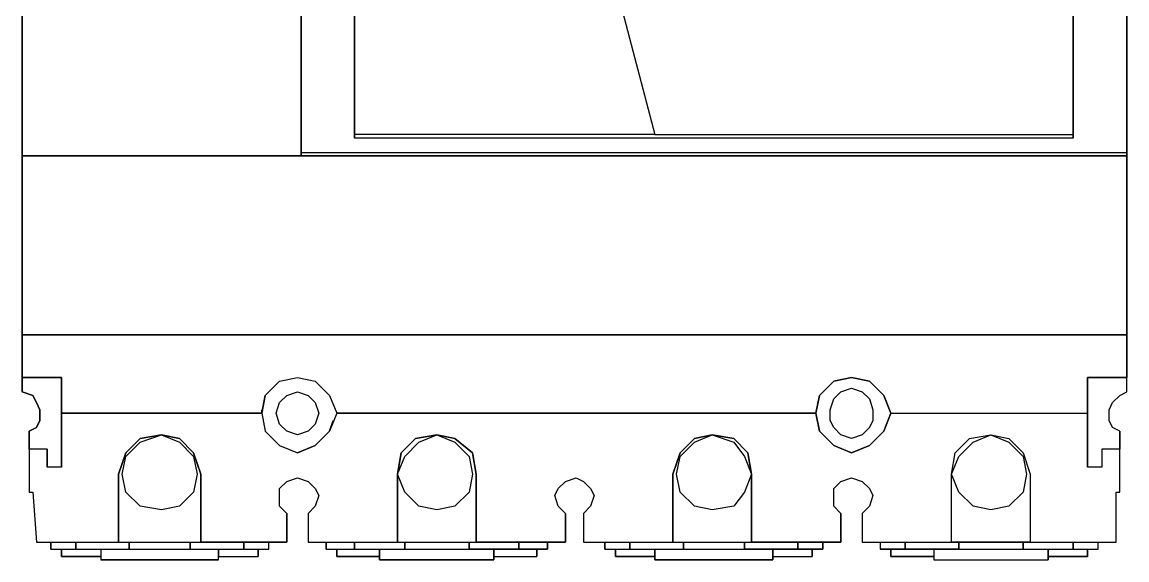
# Model space of a CAD drawing. Extents: x 0 to 140, y 0 to 162.
# Drawn here: x 0 to 139.7, y 0 to 68 of the extents above; entities that cross this region are included whole.
import ezdxf

# ---------------------------------------------------------------- set-up
doc = ezdxf.new("R2010")
doc.units = 0

# ---------------------------------------------------------------- blocks, each defined once
blk = doc.blocks.new('nsx100n-1')
for p, q in [((-25641.39, 27651.08), (-25641.39, 27739.26)), ((-25641.39, 27739.26), (-25641.39, 27651.08)), ((-25606.12, 27738.35), (-25606.12, 27651.08)), ((-25501.71, 27739.26), (-25501.71, 27651.08)), ((-25501.71, 27651.08), (-25501.71, 27739.26)), ((-25501.71, 27738.8), (-25501.71, 27651.53)), ((-25641.39, 27733.38), (-25641.39, 27651.08)), ((-25641.39, 27733.38), (-25641.39, 27651.08)), ((-25606.12, 27733.38), (-25606.12, 27651.53)), ((-25606.12, 27733.38), (-25606.12, 27651.53)), ((-25606.12, 27651.08), (-25606.12, 27733.38)), ((-25606.12, 27651.08), (-25606.12, 27733.38)), ((-25501.71, 27651.53), (-25501.71, 27733.38)), ((-25501.71, 27651.53), (-25501.71, 27733.38)), ((-25599.35, 27653.79), (-25599.35, 27726.15)), ((-25599.35, 27726.15), (-25599.35, 27653.79)), ((-25508.52, 27726.61), (-25508.52, 27653.34)), ((-25508.52, 27653.79), (-25508.52, 27676.86)), ((-25508.52, 27653.79), (-25508.52, 27676.86)), ((-25565.92, 27670.99), (-25561.4, 27653.79)), ((-25599.35, 27653.34), (-25599.35, 27653.79)), ((-25561.4, 27653.79), (-25599.35, 27653.79)), ((-25599.35, 27653.79), (-25599.35, 27653.34)), ((-25508.52, 27653.34), (-25599.35, 27653.34)), ((-25561.4, 27653.79), (-25508.52, 27653.79)), ((-25508.52, 27653.79), (-25508.52, 27653.34)), ((-25508.52, 27653.34), (-25508.52, 27653.79)), ((-25606.12, 27651.53), (-25501.71, 27651.53)), ((-25606.12, 27651.53), (-25501.71, 27651.53)), ((-25501.71, 27651.08), (-25641.39, 27651.08)), ((-25641.39, 27651.08), (-25641.39, 27628.47)), ((-25641.39, 27628.47), (-25641.39, 27651.08)), ((-25641.39, 27651.08), (-25501.71, 27651.08)), ((-25641.39, 27651.08), (-25606.12, 27651.08)), ((-25641.39, 27651.08), (-25606.12, 27651.08)), ((-25501.71, 27651.08), (-25501.71, 27628.47)), ((-25501.71, 27628.47), (-25501.71, 27651.08)), ((-25641.39, 27628.47), (-25641.39, 27623.05)), ((-25641.39, 27623.05), (-25641.39, 27628.47)), ((-25641.39, 27628.47), (-25501.71, 27628.47)), ((-25501.71, 27628.47), (-25641.39, 27628.47)), ((-25501.71, 27628.47), (-25501.71, 27623.05)), ((-25501.71, 27623.05), (-25501.71, 27628.47)), ((-25641.39, 27623.05), (-25641.39, 27621.24)), ((-25641.39, 27621.24), (-25641.39, 27623.05)), ((-25641.39, 27623.05), (-25636.42, 27623.05)), ((-25636.42, 27623.05), (-25641.39, 27623.05)), ((-25636.42, 27623.05), (-25636.42, 27618.53)), ((-25636.42, 27618.53), (-25636.42, 27623.05)), ((-25610.64, 27620.79), (-25608.83, 27622.59)), ((-25610.64, 27620.79), (-25608.83, 27622.59)), ((-25608.83, 27622.59), (-25606.58, 27623.05)), ((-25608.83, 27622.59), (-25606.58, 27623.05)), ((-25606.58, 27623.05), (-25604.32, 27622.59)), ((-25606.58, 27623.05), (-25604.32, 27622.59)), ((-25604.32, 27622.59), (-25602.51, 27620.79)), ((-25604.32, 27622.59), (-25602.51, 27620.79)), ((-25602.51, 27620.79), (-25604.32, 27622.59)), ((-25540.59, 27620.79), (-25538.78, 27622.59)), ((-25538.78, 27622.59), (-25540.59, 27620.79)), ((-25538.78, 27622.59), (-25540.59, 27620.79)), ((-25538.78, 27622.59), (-25536.53, 27623.05)), ((-25536.53, 27623.05), (-25538.78, 27622.59)), ((-25536.53, 27623.05), (-25534.27, 27622.59)), ((-25534.27, 27622.59), (-25536.53, 27623.05)), ((-25534.27, 27622.59), (-25532.46, 27620.79)), ((-25532.46, 27620.79), (-25534.27, 27622.59)), ((-25532.46, 27620.79), (-25534.27, 27622.59)), ((-25506.71, 27618.53), (-25506.71, 27623.05)), ((-25506.71, 27618.53), (-25506.71, 27623.05)), ((-25501.71, 27623.05), (-25506.71, 27623.05)), ((-25506.71, 27623.05), (-25501.71, 27623.05)), ((-25506.71, 27623.05), (-25506.71, 27611.73)), ((-25501.71, 27621.24), (-25501.71, 27623.05)), ((-25501.71, 27621.24), (-25501.71, 27623.05)), ((-25641.39, 27621.24), (-25640.03, 27620.79)), ((-25640.03, 27620.79), (-25641.39, 27621.24)), ((-25640.03, 27620.79), (-25639.58, 27619.88)), ((-25639.58, 27619.88), (-25640.03, 27620.79)), ((-25611.09, 27618.53), (-25610.64, 27620.79)), ((-25610.64, 27620.79), (-25611.09, 27618.53)), ((-25608.83, 27619.88), (-25607.93, 27620.79)), ((-25608.83, 27619.88), (-25607.93, 27620.79)), ((-25607.93, 27620.79), (-25606.58, 27621.24)), ((-25607.93, 27620.79), (-25606.58, 27621.24)), ((-25606.58, 27621.24), (-25605.22, 27620.79)), ((-25606.58, 27621.24), (-25605.22, 27620.79)), ((-25605.22, 27620.79), (-25604.32, 27619.88)), ((-25605.22, 27620.79), (-25604.32, 27619.88)), ((-25602.51, 27620.79), (-25601.61, 27618.53)), ((-25602.51, 27620.79), (-25601.61, 27618.53)), ((-25541.04, 27618.53), (-25540.59, 27620.79)), ((-25540.59, 27620.79), (-25541.04, 27618.53)), ((-25538.78, 27620.34), (-25537.88, 27621.24)), ((-25538.78, 27620.34), (-25537.88, 27621.24)), ((-25537.88, 27621.24), (-25536.53, 27621.69)), ((-25537.88, 27621.24), (-25536.53, 27621.69)), ((-25536.53, 27621.69), (-25535.17, 27621.24)), ((-25536.53, 27621.69), (-25535.17, 27621.24)), ((-25535.17, 27621.24), (-25534.27, 27620.34)), ((-25535.17, 27621.24), (-25534.27, 27620.34)), ((-25532.46, 27620.79), (-25531.56, 27618.53)), ((-25531.56, 27618.53), (-25532.46, 27620.79)), ((-25531.56, 27618.53), (-25532.46, 27620.79)), ((-25503.52, 27619.88), (-25502.62, 27620.79)), ((-25503.52, 27619.88), (-25502.62, 27620.79)), ((-25502.62, 27620.79), (-25501.71, 27621.24)), ((-25502.62, 27620.79), (-25501.71, 27621.24)), ((-25639.58, 27619.88), (-25639.13, 27618.98)), ((-25639.13, 27618.98), (-25639.58, 27619.88)), ((-25609.29, 27618.53), (-25608.83, 27619.88)), ((-25609.29, 27618.53), (-25608.83, 27619.88)), ((-25604.32, 27619.88), (-25603.87, 27618.53)), ((-25604.32, 27619.88), (-25603.87, 27618.53)), ((-25539.24, 27618.98), (-25538.78, 27620.34)), ((-25539.24, 27618.98), (-25538.78, 27620.34)), ((-25534.27, 27620.34), (-25533.82, 27618.98)), ((-25534.27, 27620.34), (-25533.82, 27618.98)), ((-25503.97, 27618.98), (-25503.52, 27619.88)), ((-25503.97, 27618.98), (-25503.52, 27619.88)), ((-25639.13, 27618.98), (-25639.13, 27617.62)), ((-25639.13, 27617.62), (-25639.13, 27618.98)), ((-25636.42, 27618.53), (-25636.42, 27611.73)), ((-25636.42, 27611.73), (-25636.42, 27618.53)), ((-25636.42, 27618.53), (-25611.09, 27618.53)), ((-25611.09, 27618.53), (-25636.42, 27618.53)), ((-25611.09, 27618.53), (-25611.09, 27618.98)), ((-25611.09, 27618.98), (-25611.09, 27618.53)), ((-25611.09, 27618.53), (-25610.64, 27616.27)), ((-25611.09, 27618.53), (-25610.64, 27616.27)), ((-25608.83, 27617.17), (-25609.29, 27618.53)), ((-25608.83, 27617.17), (-25609.29, 27618.53)), ((-25603.87, 27618.53), (-25604.32, 27617.17)), ((-25603.87, 27618.53), (-25604.32, 27617.17)), ((-25601.61, 27618.53), (-25602.51, 27616.27)), ((-25601.61, 27618.53), (-25602.51, 27616.27)), ((-25601.61, 27618.53), (-25541.04, 27618.53)), ((-25541.04, 27618.53), (-25601.61, 27618.53)), ((-25541.04, 27618.53), (-25540.59, 27616.27)), ((-25540.59, 27616.27), (-25541.04, 27618.53)), ((-25539.24, 27617.62), (-25539.24, 27618.98)), ((-25539.24, 27617.62), (-25539.24, 27618.98)), ((-25533.82, 27618.98), (-25533.82, 27617.62)), ((-25533.82, 27618.98), (-25533.82, 27617.62)), ((-25532.46, 27616.27), (-25531.56, 27618.53)), ((-25531.56, 27618.53), (-25532.46, 27616.27)), ((-25531.56, 27618.53), (-25506.71, 27618.53)), ((-25531.56, 27618.53), (-25506.71, 27618.53)), ((-25506.71, 27611.73), (-25506.71, 27618.53)), ((-25506.71, 27611.73), (-25506.71, 27618.53)), ((-25503.97, 27617.62), (-25503.97, 27618.98)), ((-25503.97, 27617.62), (-25503.97, 27618.98)), ((-25639.58, 27616.72), (-25640.48, 27616.27)), ((-25640.48, 27616.27), (-25639.58, 27616.72)), ((-25639.13, 27617.62), (-25639.58, 27616.72)), ((-25639.58, 27616.72), (-25639.13, 27617.62)), ((-25607.93, 27616.27), (-25608.83, 27617.17)), ((-25607.93, 27616.27), (-25608.83, 27617.17)), ((-25604.32, 27617.17), (-25605.22, 27616.27)), ((-25604.32, 27617.17), (-25605.22, 27616.27)), ((-25602.51, 27616.27), (-25602.06, 27617.62)), ((-25602.51, 27616.27), (-25602.06, 27617.62)), ((-25538.78, 27616.72), (-25539.24, 27617.62)), ((-25538.78, 27616.72), (-25539.24, 27617.62)), ((-25537.88, 27615.79), (-25538.78, 27616.72)), ((-25537.88, 27615.79), (-25538.78, 27616.72)), ((-25534.27, 27616.72), (-25535.17, 27615.79)), ((-25534.27, 27616.72), (-25535.17, 27615.79)), ((-25533.82, 27617.62), (-25534.27, 27616.72)), ((-25533.82, 27617.62), (-25534.27, 27616.72)), ((-25503.52, 27616.72), (-25503.97, 27617.62)), ((-25503.52, 27616.72), (-25503.97, 27617.62)), ((-25502.62, 27616.27), (-25503.52, 27616.72)), ((-25502.62, 27616.27), (-25503.52, 27616.72)), ((-25640.48, 27616.27), (-25640.48, 27613.98)), ((-25640.48, 27613.98), (-25640.48, 27616.27)), ((-25628.29, 27613.53), (-25626.48, 27615.34)), ((-25626.48, 27615.34), (-25628.29, 27613.53)), ((-25626.48, 27615.34), (-25623.77, 27615.79)), ((-25623.77, 27615.79), (-25626.48, 27615.34)), ((-25626.48, 27614.89), (-25623.77, 27615.79)), ((-25626.48, 27614.89), (-25623.77, 27615.79)), ((-25623.77, 27615.79), (-25621.51, 27615.34)), ((-25621.51, 27615.34), (-25623.77, 27615.79)), ((-25623.77, 27615.79), (-25621.51, 27614.89)), ((-25623.77, 27615.79), (-25621.51, 27614.89)), ((-25621.51, 27615.34), (-25619.7, 27613.53)), ((-25619.7, 27613.53), (-25621.51, 27615.34)), ((-25610.64, 27616.27), (-25608.83, 27614.44)), ((-25610.64, 27616.27), (-25608.83, 27614.44)), ((-25606.58, 27615.79), (-25607.93, 27616.27)), ((-25606.58, 27615.79), (-25607.93, 27616.27)), ((-25605.22, 27616.27), (-25606.58, 27615.79)), ((-25605.22, 27616.27), (-25606.58, 27615.79)), ((-25604.32, 27614.44), (-25602.51, 27616.27)), ((-25602.51, 27616.27), (-25604.32, 27614.44)), ((-25604.32, 27614.44), (-25602.51, 27616.27)), ((-25593.47, 27613.53), (-25591.67, 27615.34)), ((-25591.67, 27615.34), (-25593.47, 27613.53)), ((-25591.67, 27615.34), (-25588.96, 27615.79)), ((-25588.96, 27615.79), (-25591.67, 27615.34)), ((-25591.22, 27614.89), (-25588.96, 27615.79)), ((-25591.22, 27614.89), (-25588.96, 27615.79)), ((-25588.96, 27615.79), (-25586.7, 27615.34)), ((-25586.7, 27615.34), (-25588.96, 27615.79)), ((-25588.96, 27615.79), (-25586.7, 27614.89)), ((-25588.96, 27615.79), (-25586.7, 27614.89)), ((-25586.7, 27615.34), (-25584.44, 27613.53)), ((-25584.44, 27613.53), (-25586.7, 27615.34)), ((-25558.21, 27613.53), (-25556.4, 27615.34)), ((-25556.4, 27615.34), (-25558.21, 27613.53)), ((-25556.4, 27615.34), (-25554.14, 27615.79)), ((-25554.14, 27615.79), (-25556.4, 27615.34)), ((-25556.4, 27614.89), (-25554.14, 27615.79)), ((-25556.4, 27614.89), (-25554.14, 27615.79)), ((-25554.14, 27615.79), (-25551.43, 27615.34)), ((-25551.43, 27615.34), (-25554.14, 27615.79)), ((-25554.14, 27615.79), (-25551.43, 27614.89)), ((-25554.14, 27615.79), (-25551.43, 27614.89)), ((-25551.43, 27615.34), (-25549.63, 27613.53)), ((-25549.63, 27613.53), (-25551.43, 27615.34)), ((-25540.59, 27616.27), (-25538.78, 27614.44)), ((-25538.78, 27614.44), (-25540.59, 27616.27)), ((-25536.53, 27615.34), (-25537.88, 27615.79)), ((-25536.53, 27615.34), (-25537.88, 27615.79)), ((-25535.17, 27615.79), (-25536.53, 27615.34)), ((-25535.17, 27615.79), (-25536.53, 27615.34)), ((-25534.27, 27614.44), (-25532.46, 27616.27)), ((-25532.46, 27616.27), (-25534.27, 27614.44)), ((-25523.42, 27613.53), (-25521.62, 27615.34)), ((-25523.42, 27613.53), (-25521.62, 27615.34)), ((-25521.62, 27615.34), (-25518.91, 27615.79)), ((-25521.62, 27615.34), (-25518.91, 27615.79)), ((-25521.17, 27614.89), (-25518.91, 27615.79)), ((-25521.17, 27614.89), (-25518.91, 27615.79)), ((-25518.91, 27615.79), (-25516.65, 27615.34)), ((-25518.91, 27615.79), (-25516.65, 27614.89)), ((-25518.91, 27615.79), (-25516.65, 27615.34)), ((-25518.91, 27615.79), (-25516.65, 27614.89)), ((-25516.65, 27615.34), (-25514.84, 27613.53)), ((-25516.65, 27615.34), (-25514.84, 27613.53)), ((-25502.62, 27616.27), (-25502.62, 27613.98)), ((-25502.62, 27613.98), (-25502.62, 27616.27)), ((-25638.23, 27613.98), (-25640.48, 27613.98)), ((-25640.48, 27613.98), (-25640.48, 27608.56)), ((-25638.23, 27613.98), (-25640.48, 27613.98)), ((-25640.48, 27613.98), (-25640.48, 27608.56)), ((-25638.23, 27611.73), (-25638.23, 27613.98)), ((-25638.23, 27613.98), (-25638.23, 27611.73)), ((-25638.23, 27611.73), (-25638.23, 27613.98)), ((-25628.29, 27613.08), (-25626.48, 27614.89)), ((-25628.29, 27613.08), (-25626.48, 27614.89)), ((-25621.51, 27614.89), (-25619.7, 27613.08)), ((-25621.51, 27614.89), (-25619.7, 27613.08)), ((-25608.83, 27614.44), (-25606.58, 27613.53)), ((-25608.83, 27614.44), (-25606.58, 27613.53)), ((-25606.58, 27613.53), (-25604.32, 27614.44)), ((-25604.32, 27614.44), (-25606.58, 27613.53)), ((-25606.58, 27613.53), (-25604.32, 27614.44)), ((-25593.02, 27613.08), (-25591.22, 27614.89)), ((-25593.02, 27613.08), (-25591.22, 27614.89)), ((-25586.7, 27614.89), (-25584.89, 27613.08)), ((-25586.7, 27614.89), (-25584.89, 27613.08)), ((-25558.21, 27613.08), (-25556.4, 27614.89)), ((-25558.21, 27613.08), (-25556.4, 27614.89)), ((-25551.43, 27614.89), (-25550.08, 27613.08)), ((-25551.43, 27614.89), (-25550.08, 27613.08)), ((-25538.78, 27614.44), (-25536.53, 27613.53)), ((-25536.53, 27613.53), (-25538.78, 27614.44)), ((-25536.53, 27613.53), (-25534.27, 27614.44)), ((-25534.27, 27614.44), (-25536.53, 27613.53)), ((-25522.97, 27613.08), (-25521.17, 27614.89)), ((-25522.97, 27613.08), (-25521.17, 27614.89)), ((-25516.65, 27614.89), (-25514.84, 27613.08)), ((-25516.65, 27614.89), (-25514.84, 27613.08)), ((-25502.62, 27613.98), (-25504.88, 27613.98)), ((-25504.88, 27613.98), (-25504.88, 27611.73)), ((-25502.62, 27613.98), (-25504.88, 27613.98)), ((-25504.88, 27613.98), (-25504.88, 27611.73)), ((-25502.62, 27608.56), (-25502.62, 27613.98)), ((-25502.62, 27608.56), (-25502.62, 27613.98)), ((-25629.19, 27610.82), (-25628.29, 27613.53)), ((-25628.29, 27613.53), (-25629.19, 27610.82)), ((-25628.74, 27610.82), (-25628.29, 27613.08)), ((-25628.74, 27610.82), (-25628.29, 27613.08)), ((-25619.7, 27613.53), (-25618.8, 27610.82)), ((-25618.8, 27610.82), (-25619.7, 27613.53)), ((-25619.7, 27613.08), (-25619.25, 27610.82)), ((-25619.7, 27613.08), (-25619.25, 27610.82)), ((-25593.93, 27610.82), (-25593.47, 27613.53)), ((-25593.47, 27613.53), (-25593.93, 27610.82)), ((-25593.93, 27610.82), (-25593.02, 27613.08)), ((-25593.93, 27610.82), (-25593.02, 27613.08)), ((-25584.89, 27613.08), (-25584.44, 27610.82)), ((-25584.89, 27613.08), (-25584.44, 27610.82)), ((-25584.44, 27613.53), (-25583.99, 27610.82)), ((-25583.99, 27610.82), (-25584.44, 27613.53)), ((-25559.11, 27610.82), (-25558.21, 27613.53)), ((-25558.21, 27613.53), (-25559.11, 27610.82)), ((-25558.66, 27610.82), (-25558.21, 27613.08)), ((-25558.66, 27610.82), (-25558.21, 27613.08)), ((-25550.08, 27613.08), (-25549.18, 27610.82)), ((-25550.08, 27613.08), (-25549.18, 27610.82)), ((-25549.63, 27613.53), (-25549.18, 27610.82)), ((-25549.18, 27610.82), (-25549.63, 27613.53)), ((-25523.88, 27610.82), (-25523.42, 27613.53)), ((-25523.88, 27610.82), (-25523.42, 27613.53)), ((-25523.88, 27610.82), (-25522.97, 27613.08)), ((-25523.88, 27610.82), (-25522.97, 27613.08)), ((-25514.84, 27613.53), (-25513.94, 27610.82)), ((-25514.84, 27613.53), (-25513.94, 27610.82)), ((-25514.84, 27613.08), (-25514.39, 27610.82)), ((-25514.84, 27613.08), (-25514.39, 27610.82)), ((-25636.42, 27611.73), (-25638.23, 27611.73)), ((-25636.42, 27611.73), (-25638.23, 27611.73)), ((-25504.88, 27611.73), (-25506.71, 27611.73)), ((-25504.88, 27611.73), (-25506.71, 27611.73)), ((-25629.19, 27602.24), (-25629.19, 27610.82)), ((-25629.19, 27610.82), (-25629.19, 27602.24)), ((-25628.29, 27608.56), (-25628.74, 27610.82)), ((-25628.29, 27608.56), (-25628.74, 27610.82)), ((-25619.25, 27610.82), (-25619.7, 27608.56)), ((-25619.25, 27610.82), (-25619.7, 27608.56)), ((-25618.8, 27610.82), (-25618.8, 27602.24)), ((-25618.8, 27602.24), (-25618.8, 27610.82)), ((-25608.83, 27609.01), (-25607.93, 27609.92)), ((-25608.83, 27609.01), (-25607.93, 27609.92)), ((-25607.93, 27609.92), (-25606.58, 27610.37)), ((-25607.93, 27609.92), (-25606.58, 27610.37)), ((-25606.58, 27610.37), (-25605.22, 27609.92)), ((-25606.58, 27610.37), (-25605.22, 27609.92)), ((-25605.22, 27609.92), (-25604.32, 27609.01)), ((-25605.22, 27609.92), (-25604.32, 27609.01)), ((-25593.93, 27602.24), (-25593.93, 27610.82)), ((-25593.93, 27610.82), (-25593.93, 27602.24)), ((-25593.02, 27608.56), (-25593.93, 27610.82)), ((-25593.02, 27608.56), (-25593.93, 27610.82)), ((-25584.44, 27610.82), (-25584.89, 27608.56)), ((-25584.44, 27610.82), (-25584.89, 27608.56)), ((-25583.99, 27610.82), (-25583.99, 27602.24)), ((-25583.99, 27602.24), (-25583.99, 27610.82)), ((-25573.6, 27609.01), (-25572.69, 27609.92)), ((-25573.6, 27609.01), (-25572.69, 27609.92)), ((-25572.69, 27609.92), (-25571.34, 27610.37)), ((-25572.69, 27609.92), (-25571.34, 27610.37)), ((-25571.34, 27610.37), (-25570.43, 27609.92)), ((-25571.34, 27610.37), (-25570.43, 27609.92)), ((-25570.43, 27609.92), (-25569.53, 27609.01)), ((-25570.43, 27609.92), (-25569.53, 27609.01)), ((-25559.11, 27602.24), (-25559.11, 27610.82)), ((-25559.11, 27610.82), (-25559.11, 27602.24)), ((-25558.21, 27608.56), (-25558.66, 27610.82)), ((-25558.21, 27608.56), (-25558.66, 27610.82)), ((-25549.18, 27610.82), (-25550.08, 27608.56)), ((-25549.18, 27610.82), (-25550.08, 27608.56)), ((-25549.18, 27610.82), (-25549.18, 27602.24)), ((-25549.18, 27602.24), (-25549.18, 27610.82)), ((-25538.78, 27609.01), (-25537.88, 27609.92)), ((-25538.78, 27609.01), (-25537.88, 27609.92)), ((-25537.88, 27609.92), (-25536.53, 27610.37)), ((-25537.88, 27609.92), (-25536.53, 27610.37)), ((-25536.53, 27610.37), (-25535.17, 27609.92)), ((-25536.53, 27610.37), (-25535.17, 27609.92)), ((-25535.17, 27609.92), (-25534.27, 27609.01)), ((-25535.17, 27609.92), (-25534.27, 27609.01)), ((-25523.88, 27602.24), (-25523.88, 27610.82)), ((-25523.88, 27602.24), (-25523.88, 27610.82)), ((-25522.97, 27608.56), (-25523.88, 27610.82)), ((-25522.97, 27608.56), (-25523.88, 27610.82)), ((-25514.39, 27610.82), (-25514.84, 27608.56)), ((-25514.39, 27610.82), (-25514.84, 27608.56)), ((-25513.94, 27610.82), (-25513.94, 27602.24)), ((-25513.94, 27610.82), (-25513.94, 27602.24)), ((-25640.48, 27608.56), (-25640.03, 27608.56)), ((-25640.48, 27608.56), (-25640.03, 27608.56)), ((-25640.03, 27608.56), (-25639.58, 27602.24)), ((-25640.03, 27608.56), (-25639.58, 27602.24)), ((-25626.48, 27606.76), (-25628.29, 27608.56)), ((-25626.48, 27606.76), (-25628.29, 27608.56)), ((-25619.7, 27608.56), (-25621.51, 27606.76)), ((-25619.7, 27608.56), (-25621.51, 27606.76)), ((-25608.83, 27608.11), (-25608.83, 27609.01)), ((-25608.83, 27608.11), (-25608.83, 27609.01)), ((-25604.32, 27609.01), (-25603.87, 27608.11)), ((-25604.32, 27609.01), (-25603.87, 27608.11)), ((-25591.22, 27606.76), (-25593.02, 27608.56)), ((-25591.22, 27606.76), (-25593.02, 27608.56)), ((-25584.89, 27608.56), (-25586.7, 27606.76)), ((-25584.89, 27608.56), (-25586.7, 27606.76)), ((-25574.05, 27608.11), (-25573.6, 27609.01)), ((-25574.05, 27608.11), (-25573.6, 27609.01)), ((-25569.53, 27609.01), (-25569.08, 27608.11)), ((-25569.53, 27609.01), (-25569.08, 27608.11)), ((-25556.4, 27606.76), (-25558.21, 27608.56)), ((-25556.4, 27606.76), (-25558.21, 27608.56)), ((-25550.08, 27608.56), (-25551.43, 27606.76)), ((-25550.08, 27608.56), (-25551.43, 27606.76)), ((-25538.78, 27608.11), (-25538.78, 27609.01)), ((-25538.78, 27608.11), (-25538.78, 27609.01)), ((-25534.27, 27609.01), (-25533.82, 27608.11)), ((-25534.27, 27609.01), (-25533.82, 27608.11)), ((-25521.17, 27606.76), (-25522.97, 27608.56)), ((-25521.17, 27606.76), (-25522.97, 27608.56)), ((-25514.84, 27608.56), (-25516.65, 27606.76)), ((-25514.84, 27608.56), (-25516.65, 27606.76)), ((-25503.07, 27602.24), (-25503.07, 27608.56)), ((-25503.07, 27608.56), (-25502.62, 27608.56)), ((-25503.07, 27602.24), (-25503.07, 27608.56)), ((-25503.07, 27608.56), (-25502.62, 27608.56)), ((-25623.77, 27606.3), (-25626.48, 27606.76)), ((-25623.77, 27606.3), (-25626.48, 27606.76)), ((-25621.51, 27606.76), (-25623.77, 27606.3)), ((-25621.51, 27606.76), (-25623.77, 27606.3)), ((-25608.83, 27606.76), (-25608.83, 27608.11)), ((-25608.83, 27606.76), (-25608.83, 27608.11)), ((-25607.93, 27605.85), (-25608.83, 27606.76)), ((-25607.93, 27605.85), (-25608.83, 27606.76)), ((-25604.32, 27606.76), (-25605.22, 27605.85)), ((-25604.32, 27606.76), (-25605.22, 27605.85)), ((-25603.87, 27608.11), (-25604.32, 27606.76)), ((-25603.87, 27608.11), (-25604.32, 27606.76)), ((-25588.96, 27606.3), (-25591.22, 27606.76)), ((-25588.96, 27606.3), (-25591.22, 27606.76)), ((-25586.7, 27606.76), (-25588.96, 27606.3)), ((-25586.7, 27606.76), (-25588.96, 27606.3)), ((-25573.6, 27606.76), (-25574.05, 27608.11)), ((-25573.6, 27606.76), (-25574.05, 27608.11)), ((-25572.69, 27605.85), (-25573.6, 27606.76)), ((-25572.69, 27605.85), (-25573.6, 27606.76)), ((-25569.53, 27606.76), (-25570.43, 27605.85)), ((-25569.53, 27606.76), (-25570.43, 27605.85)), ((-25569.08, 27608.11), (-25569.53, 27606.76)), ((-25569.08, 27608.11), (-25569.53, 27606.76)), ((-25554.14, 27606.3), (-25556.4, 27606.76)), ((-25554.14, 27606.3), (-25556.4, 27606.76)), ((-25551.43, 27606.76), (-25554.14, 27606.3)), ((-25551.43, 27606.76), (-25554.14, 27606.3)), ((-25538.78, 27606.76), (-25538.78, 27608.11)), ((-25538.78, 27606.76), (-25538.78, 27608.11)), ((-25537.88, 27605.85), (-25538.78, 27606.76)), ((-25537.88, 27605.85), (-25538.78, 27606.76)), ((-25534.27, 27606.76), (-25535.17, 27605.85)), ((-25534.27, 27606.76), (-25535.17, 27605.85)), ((-25533.82, 27608.11), (-25534.27, 27606.76)), ((-25533.82, 27608.11), (-25534.27, 27606.76)), ((-25518.91, 27606.3), (-25521.17, 27606.76)), ((-25518.91, 27606.3), (-25521.17, 27606.76)), ((-25516.65, 27606.76), (-25518.91, 27606.3)), ((-25516.65, 27606.76), (-25518.91, 27606.3)), ((-25607.93, 27602.24), (-25607.93, 27605.85)), ((-25607.93, 27602.24), (-25607.93, 27605.85)), ((-25607.93, 27605.85), (-25607.93, 27602.24)), ((-25605.22, 27605.85), (-25605.22, 27602.24)), ((-25605.22, 27605.85), (-25605.22, 27602.24)), ((-25572.69, 27602.24), (-25572.69, 27605.85)), ((-25572.69, 27602.24), (-25572.69, 27605.85)), ((-25572.69, 27605.85), (-25572.69, 27602.24)), ((-25570.43, 27605.85), (-25570.43, 27602.24)), ((-25570.43, 27605.85), (-25570.43, 27602.24)), ((-25537.88, 27602.24), (-25537.88, 27605.85)), ((-25537.88, 27602.24), (-25537.88, 27605.85)), ((-25537.88, 27605.85), (-25537.88, 27602.24)), ((-25535.17, 27605.85), (-25535.17, 27602.24)), ((-25535.17, 27605.85), (-25535.17, 27602.24)), ((-25639.58, 27602.24), (-25629.19, 27602.24)), ((-25639.58, 27602.24), (-25629.19, 27602.24)), ((-25637.77, 27601.33), (-25637.77, 27602.24)), ((-25637.77, 27602.24), (-25637.77, 27601.33)), ((-25637.77, 27601.33), (-25634.61, 27601.33)), ((-25637.77, 27601.33), (-25634.61, 27601.33)), ((-25636.42, 27600.43), (-25636.42, 27601.33)), ((-25636.42, 27601.33), (-25636.42, 27600.43)), ((-25634.61, 27601.33), (-25634.61, 27602.24)), ((-25634.61, 27602.24), (-25634.61, 27601.33)), ((-25634.61, 27601.33), (-25634.61, 27602.24)), ((-25634.61, 27602.24), (-25634.61, 27601.33)), ((-25634.61, 27601.33), (-25627.84, 27601.33)), ((-25634.61, 27601.33), (-25627.84, 27601.33)), ((-25634.61, 27601.33), (-25634.61, 27601.33)), ((-25631.45, 27601.33), (-25631.45, 27599.98)), ((-25631.45, 27601.33), (-25631.45, 27599.98)), ((-25629.19, 27602.24), (-25618.8, 27602.24)), ((-25629.19, 27602.24), (-25618.8, 27602.24)), ((-25627.84, 27601.33), (-25627.84, 27602.24)), ((-25627.84, 27602.24), (-25627.84, 27601.33)), ((-25627.84, 27601.33), (-25627.84, 27602.24)), ((-25627.84, 27601.33), (-25620.16, 27601.33)), ((-25620.16, 27601.33), (-25620.16, 27602.24)), ((-25620.16, 27602.24), (-25620.16, 27601.33)), ((-25620.16, 27601.33), (-25613.35, 27601.33)), ((-25620.16, 27601.33), (-25613.35, 27601.33)), ((-25618.8, 27602.24), (-25607.93, 27602.24)), ((-25607.93, 27602.24), (-25618.8, 27602.24)), ((-25616.54, 27599.98), (-25616.54, 27601.33)), ((-25616.54, 27599.98), (-25616.54, 27601.33)), ((-25616.54, 27601.33), (-25616.54, 27600.43)), ((-25613.35, 27601.33), (-25613.35, 27602.24)), ((-25613.35, 27602.24), (-25613.35, 27601.33)), ((-25613.35, 27601.33), (-25610.19, 27601.33)), ((-25613.35, 27601.33), (-25610.19, 27601.33)), ((-25611.55, 27601.33), (-25611.55, 27600.43)), ((-25611.55, 27600.43), (-25611.55, 27601.33)), ((-25610.19, 27601.33), (-25610.19, 27602.24)), ((-25610.19, 27601.33), (-25610.19, 27602.24)), ((-25605.22, 27602.24), (-25593.93, 27602.24)), ((-25605.22, 27602.24), (-25593.93, 27602.24)), ((-25602.96, 27601.33), (-25602.96, 27602.24)), ((-25602.96, 27602.24), (-25602.96, 27601.33)), ((-25602.96, 27601.33), (-25599.35, 27601.33)), ((-25602.96, 27601.33), (-25599.35, 27601.33)), ((-25601.61, 27600.43), (-25601.61, 27601.33)), ((-25601.61, 27601.33), (-25601.61, 27600.43)), ((-25599.35, 27601.33), (-25599.35, 27602.24)), ((-25599.35, 27602.24), (-25599.35, 27601.33)), ((-25599.35, 27601.33), (-25599.35, 27602.24)), ((-25599.35, 27602.24), (-25599.35, 27601.33)), ((-25599.35, 27601.33), (-25593.02, 27601.33)), ((-25599.35, 27601.33), (-25593.02, 27601.33)), ((-25599.35, 27601.33), (-25599.35, 27601.33)), ((-25596.19, 27599.98), (-25596.19, 27601.33)), ((-25596.19, 27601.33), (-25596.19, 27599.98)), ((-25593.93, 27602.24), (-25583.99, 27602.24)), ((-25593.93, 27602.24), (-25583.99, 27602.24)), ((-25593.02, 27601.33), (-25593.02, 27602.24)), ((-25593.02, 27602.24), (-25593.02, 27601.33)), ((-25593.02, 27601.33), (-25593.02, 27602.24)), ((-25593.02, 27601.33), (-25584.89, 27601.33)), ((-25584.89, 27601.33), (-25584.89, 27602.24)), ((-25584.89, 27602.24), (-25584.89, 27601.33)), ((-25584.89, 27601.33), (-25578.57, 27601.33)), ((-25578.57, 27601.33), (-25584.89, 27601.33)), ((-25583.99, 27602.24), (-25572.69, 27602.24)), ((-25572.69, 27602.24), (-25583.99, 27602.24)), ((-25581.73, 27601.33), (-25581.73, 27599.98)), ((-25581.73, 27599.98), (-25581.73, 27601.33)), ((-25581.73, 27601.33), (-25581.73, 27600.43)), ((-25578.57, 27601.33), (-25578.57, 27602.24)), ((-25578.57, 27602.24), (-25578.57, 27601.33)), ((-25578.57, 27601.33), (-25574.95, 27601.33)), ((-25574.95, 27601.33), (-25578.57, 27601.33)), ((-25576.31, 27601.33), (-25576.31, 27600.43)), ((-25576.31, 27600.43), (-25576.31, 27601.33)), ((-25574.95, 27601.33), (-25574.95, 27602.24)), ((-25574.95, 27602.24), (-25574.95, 27601.33)), ((-25570.43, 27602.24), (-25559.11, 27602.24)), ((-25570.43, 27602.24), (-25559.11, 27602.24)), ((-25567.72, 27601.33), (-25567.72, 27602.24)), ((-25567.72, 27602.24), (-25567.72, 27601.33)), ((-25567.72, 27601.33), (-25564.56, 27601.33)), ((-25567.72, 27601.33), (-25564.56, 27601.33)), ((-25566.37, 27600.43), (-25566.37, 27601.33)), ((-25566.37, 27601.33), (-25566.37, 27600.43)), ((-25564.56, 27601.33), (-25564.56, 27602.24)), ((-25564.56, 27602.24), (-25564.56, 27601.33)), ((-25564.56, 27601.33), (-25564.56, 27602.24)), ((-25564.56, 27602.24), (-25564.56, 27601.33)), ((-25564.56, 27601.33), (-25557.76, 27601.33)), ((-25564.56, 27601.33), (-25557.76, 27601.33)), ((-25564.56, 27601.33), (-25564.56, 27601.33)), ((-25561.4, 27599.98), (-25561.4, 27601.33)), ((-25561.4, 27601.33), (-25561.4, 27599.98)), ((-25559.11, 27602.24), (-25549.18, 27602.24)), ((-25559.11, 27602.24), (-25549.18, 27602.24)), ((-25557.76, 27601.33), (-25557.76, 27602.24)), ((-25557.76, 27602.24), (-25557.76, 27601.33)), ((-25557.76, 27601.33), (-25557.76, 27602.24)), ((-25557.76, 27601.33), (-25550.08, 27601.33)), ((-25550.08, 27601.33), (-25550.08, 27602.24)), ((-25550.08, 27602.24), (-25550.08, 27601.33)), ((-25550.08, 27601.33), (-25543.3, 27601.33)), ((-25543.3, 27601.33), (-25550.08, 27601.33)), ((-25549.18, 27602.24), (-25537.88, 27602.24)), ((-25537.88, 27602.24), (-25549.18, 27602.24)), ((-25546.46, 27601.33), (-25546.46, 27599.98)), ((-25546.46, 27599.98), (-25546.46, 27601.33)), ((-25546.46, 27601.33), (-25546.46, 27600.43)), ((-25543.3, 27601.33), (-25543.3, 27602.24)), ((-25543.3, 27602.24), (-25543.3, 27601.33)), ((-25543.3, 27601.33), (-25540.14, 27601.33)), ((-25540.14, 27601.33), (-25543.3, 27601.33)), ((-25541.5, 27601.33), (-25541.5, 27600.43)), ((-25541.5, 27600.43), (-25541.5, 27601.33)), ((-25540.14, 27601.33), (-25540.14, 27602.24)), ((-25540.14, 27602.24), (-25540.14, 27601.33)), ((-25535.17, 27602.24), (-25523.88, 27602.24)), ((-25535.17, 27602.24), (-25523.88, 27602.24)), ((-25532.91, 27602.24), (-25532.91, 27601.33)), ((-25532.91, 27602.24), (-25532.91, 27601.33)), ((-25529.75, 27601.33), (-25532.91, 27601.33)), ((-25532.91, 27601.33), (-25529.75, 27601.33)), ((-25531.56, 27600.43), (-25531.56, 27601.33)), ((-25531.56, 27601.33), (-25531.56, 27600.43)), ((-25529.75, 27601.33), (-25529.75, 27602.24)), ((-25529.75, 27602.24), (-25529.75, 27601.33)), ((-25529.75, 27602.24), (-25529.75, 27601.33)), ((-25529.75, 27601.33), (-25529.75, 27602.24)), ((-25522.97, 27601.33), (-25529.75, 27601.33)), ((-25529.75, 27601.33), (-25529.75, 27601.33)), ((-25529.75, 27601.33), (-25522.97, 27601.33)), ((-25526.14, 27601.33), (-25526.14, 27599.98)), ((-25526.14, 27601.33), (-25526.14, 27599.98)), ((-25513.94, 27602.24), (-25523.88, 27602.24)), ((-25523.88, 27602.24), (-25513.94, 27602.24)), ((-25522.97, 27601.33), (-25522.97, 27602.24)), ((-25522.97, 27602.24), (-25522.97, 27601.33)), ((-25522.97, 27602.24), (-25522.97, 27601.33)), ((-25522.97, 27602.24), (-25522.97, 27601.33)), ((-25522.97, 27601.33), (-25514.84, 27601.33)), ((-25514.84, 27601.33), (-25514.84, 27602.24)), ((-25514.84, 27602.24), (-25514.84, 27601.33)), ((-25514.84, 27601.33), (-25508.52, 27601.33)), ((-25514.84, 27601.33), (-25508.52, 27601.33)), ((-25513.94, 27602.24), (-25503.07, 27602.24)), ((-25513.94, 27602.24), (-25503.07, 27602.24)), ((-25511.68, 27601.33), (-25511.68, 27600.43)), ((-25511.68, 27600.43), (-25511.68, 27601.33)), ((-25511.68, 27601.33), (-25511.68, 27599.98)), ((-25511.68, 27599.98), (-25511.68, 27601.33)), ((-25511.68, 27601.33), (-25511.68, 27601.33)), ((-25511.68, 27599.98), (-25511.68, 27601.33)), ((-25511.68, 27601.33), (-25511.68, 27600.43)), ((-25508.52, 27601.33), (-25508.52, 27602.24)), ((-25508.52, 27602.24), (-25508.52, 27601.33)), ((-25508.52, 27601.33), (-25505.33, 27601.33)), ((-25508.52, 27601.33), (-25505.33, 27601.33)), ((-25506.71, 27601.33), (-25506.71, 27600.43)), ((-25506.71, 27600.43), (-25506.71, 27601.33)), ((-25505.33, 27601.33), (-25505.33, 27602.24)), ((-25505.33, 27601.33), (-25505.33, 27602.24)), ((-25636.42, 27600.43), (-25631.45, 27600.43)), ((-25631.45, 27600.43), (-25636.42, 27600.43)), ((-25631.45, 27599.98), (-25616.54, 27599.98)), ((-25616.54, 27599.98), (-25631.45, 27599.98)), ((-25616.54, 27600.43), (-25611.55, 27600.43)), ((-25616.54, 27600.43), (-25611.55, 27600.43)), ((-25601.61, 27600.43), (-25596.19, 27600.43)), ((-25596.19, 27600.43), (-25601.61, 27600.43)), ((-25581.73, 27599.98), (-25596.19, 27599.98)), ((-25596.19, 27599.98), (-25581.73, 27599.98)), ((-25581.73, 27600.43), (-25576.31, 27600.43)), ((-25581.73, 27600.43), (-25576.31, 27600.43)), ((-25566.37, 27600.43), (-25561.4, 27600.43)), ((-25561.4, 27600.43), (-25566.37, 27600.43)), ((-25546.46, 27599.98), (-25561.4, 27599.98)), ((-25561.4, 27599.98), (-25546.46, 27599.98)), ((-25546.46, 27600.43), (-25541.5, 27600.43)), ((-25546.46, 27600.43), (-25541.5, 27600.43)), ((-25526.14, 27600.43), (-25531.56, 27600.43)), ((-25531.56, 27600.43), (-25526.14, 27600.43)), ((-25526.14, 27599.98), (-25511.68, 27599.98)), ((-25526.14, 27599.98), (-25511.68, 27599.98)), ((-25506.71, 27600.43), (-25511.68, 27600.43)), ((-25511.68, 27600.43), (-25506.71, 27600.43))]:
    blk.add_line(p, q)

msp = doc.modelspace()

# ---------------------------------------------------------------- block references
msp.add_blockref('nsx100n-1', (25641.39, -27599.98))

doc.saveas('drawing.dxf')
